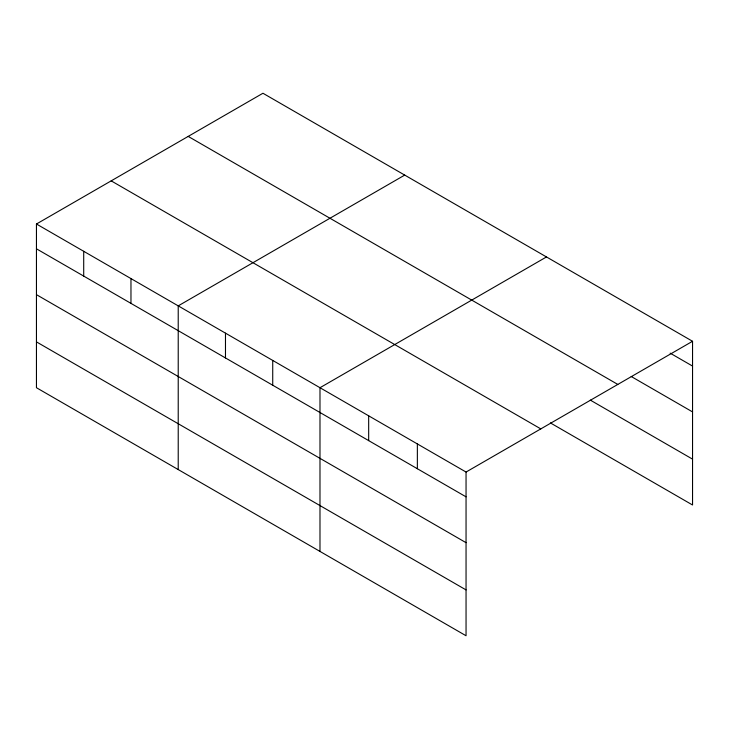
<?xml version="1.0" encoding="UTF-8"?>
<svg xmlns="http://www.w3.org/2000/svg" width="729" height="729" viewBox="0 0 729 729"><rect width="100%" height="100%" fill="white"/><g stroke="black" fill="none" stroke-linecap="round" stroke-linejoin="round"><path stroke-width="1.09" d="M466.05 542.677L466.05 472.046L36.45 224.013L36.45 387.719L466.05 635.752L466.05 542.677L36.45 294.653M550.377 422.902L692.55 504.987L692.55 341.281L262.95 93.248L36.45 224.013M404.713 175.097L178.222 305.87L178.222 469.567M546.486 256.945L319.985 387.719L319.985 551.425M466.05 472.046L692.55 341.281M670.151 353.146L692.55 366.076M631.205 376.492L692.55 411.912M188.2 136.405L617.809 384.429M590.308 400.112L692.55 459.142M111.191 180.865L540.8 428.889M36.45 248.808L466.05 496.841M36.45 341.883L466.05 589.907M417.362 443.934L417.362 468.729M368.674 415.822L368.674 440.617M272.728 360.436L272.728 385.231M225.48 333.153L225.48 357.948M130.965 278.578L130.965 303.373M83.707 251.295L83.707 276.091"/></g></svg>
